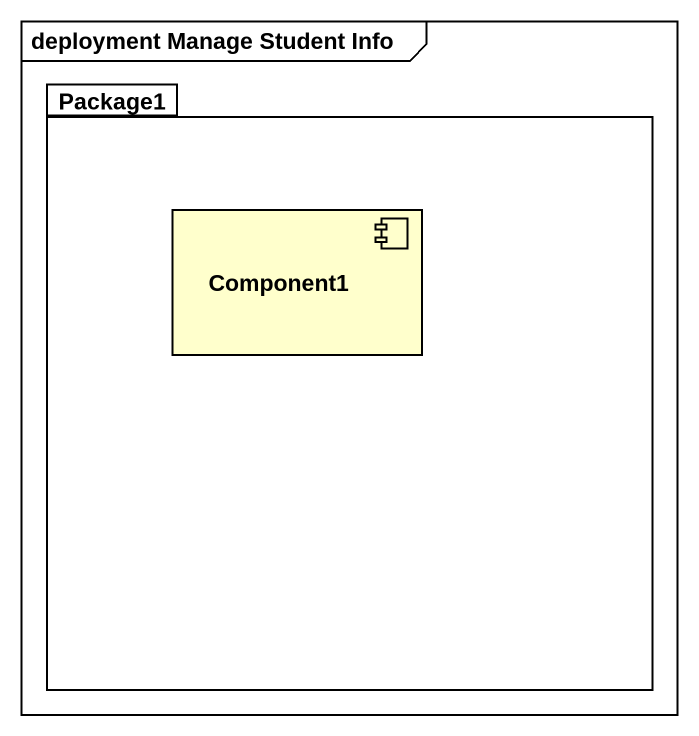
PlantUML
@startuml
mainframe deployment Manage Student Info
package Package1 {
  component Component1
}
@enduml
